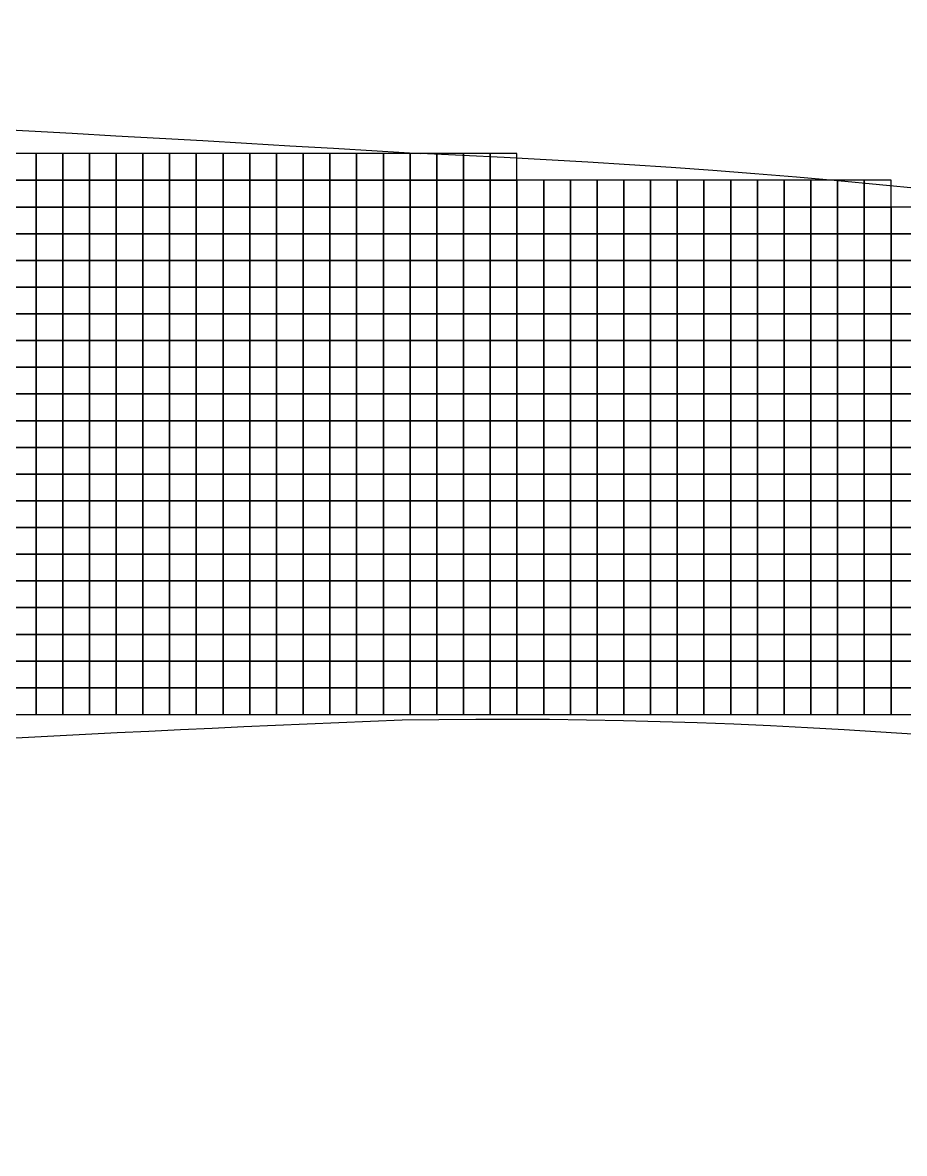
# Model space of a CAD drawing. Extents: x -160257 to 160150, y 7001 to 122208.
# Drawn here: x 55795 to 72295, y 101000 to 122168 of the extents above; entities that cross this region are included whole.
import ezdxf

# ---------------------------------------------------------------- set-up
doc = ezdxf.new("R2010")
doc.units = 0
doc.header["$LTSCALE"] = 1000
doc.header["$MEASUREMENT"] = 0
doc.layers.add('A-G-VISIBLE', color=9, linetype='Continuous')

# ---------------------------------------------------------------- blocks, each defined once
blk = doc.blocks.new('dasd')
at = {"layer": 'A-G-VISIBLE', "linetype": 'Continuous'}
for centre, radius, start, end in [((-132956.57, 40049.815), 2125.668, 86.604438, 88.01257), ((-132837.189, 42011.825), 160.06, 69.75334, 87.66536), ((-132810.855, 41649.249), 512.294, 92.25539, 96.50024), ((-132829.243, 42052.463), 108.698, 67.70809, 90.93463)]:
    blk.add_arc(centre, radius, start, end, dxfattribs=at)

msp = doc.modelspace()

# ---------------------------------------------------------------- linework, layer by layer
at = {"elevation": 2850}
for points in [[(55545, 119216), (56045, 119216), (56045, 119716), (55545, 119716)], [(56045, 119216), (56545, 119216), (56545, 119716), (56045, 119716)], [(56545, 119216), (57045, 119216), (57045, 119716), (56545, 119716)], [(57045, 119216), (57545, 119216), (57545, 119716), (57045, 119716)], [(57545, 119216), (58045, 119216), (58045, 119716), (57545, 119716)], [(58045, 119216), (58545, 119216), (58545, 119716), (58045, 119716)], [(58545, 119216), (59045, 119216), (59045, 119716), (58545, 119716)], [(59045, 119216), (59545, 119216), (59545, 119716), (59045, 119716)], [(59545, 119216), (60045, 119216), (60045, 119716), (59545, 119716)], [(60045, 119216), (60545, 119216), (60545, 119716), (60045, 119716)], [(60545, 119216), (61045, 119216), (61045, 119716), (60545, 119716)], [(61045, 119216), (61545, 119216), (61545, 119716), (61045, 119716)], [(61545, 119216), (62045, 119216), (62045, 119716), (61545, 119716)], [(62045, 119216), (62545, 119216), (62545, 119716), (62045, 119716)], [(62545, 119216), (63045, 119216), (63045, 119716), (62545, 119716)], [(63045, 119216), (63545, 119216), (63545, 119716), (63045, 119716)], [(63545, 119216), (64045, 119216), (64045, 119716), (63545, 119716)], [(64045, 119216), (64545, 119216), (64545, 119716), (64045, 119716)], [(64545, 119216), (65045, 119216), (65045, 119716), (64545, 119716)], [(55545, 118716), (56045, 118716), (56045, 119216), (55545, 119216)], [(56045, 118716), (56545, 118716), (56545, 119216), (56045, 119216)], [(56545, 118716), (57045, 118716), (57045, 119216), (56545, 119216)], [(57045, 118716), (57545, 118716), (57545, 119216), (57045, 119216)], [(57545, 118716), (58045, 118716), (58045, 119216), (57545, 119216)], [(58045, 118716), (58545, 118716), (58545, 119216), (58045, 119216)], [(58545, 118716), (59045, 118716), (59045, 119216), (58545, 119216)], [(59045, 118716), (59545, 118716), (59545, 119216), (59045, 119216)], [(59545, 118716), (60045, 118716), (60045, 119216), (59545, 119216)], [(60045, 118716), (60545, 118716), (60545, 119216), (60045, 119216)], [(60545, 118716), (61045, 118716), (61045, 119216), (60545, 119216)], [(61045, 118716), (61545, 118716), (61545, 119216), (61045, 119216)], [(61545, 118716), (62045, 118716), (62045, 119216), (61545, 119216)], [(62045, 118716), (62545, 118716), (62545, 119216), (62045, 119216)], [(62545, 118716), (63045, 118716), (63045, 119216), (62545, 119216)], [(63045, 118716), (63545, 118716), (63545, 119216), (63045, 119216)], [(63545, 118716), (64045, 118716), (64045, 119216), (63545, 119216)], [(64045, 118716), (64545, 118716), (64545, 119216), (64045, 119216)], [(64545, 118716), (65045, 118716), (65045, 119216), (64545, 119216)], [(65045, 118716), (65545, 118716), (65545, 119216), (65045, 119216)], [(65545, 118716), (66045, 118716), (66045, 119216), (65545, 119216)], [(66045, 118716), (66545, 118716), (66545, 119216), (66045, 119216)], [(66545, 118716), (67045, 118716), (67045, 119216), (66545, 119216)], [(67045, 118716), (67545, 118716), (67545, 119216), (67045, 119216)], [(67545, 118716), (68045, 118716), (68045, 119216), (67545, 119216)], [(68045, 118716), (68545, 118716), (68545, 119216), (68045, 119216)], [(68545, 118716), (69045, 118716), (69045, 119216), (68545, 119216)], [(69045, 118716), (69545, 118716), (69545, 119216), (69045, 119216)], [(69545, 118716), (70045, 118716), (70045, 119216), (69545, 119216)], [(70045, 118716), (70545, 118716), (70545, 119216), (70045, 119216)], [(70545, 118716), (71045, 118716), (71045, 119216), (70545, 119216)], [(71045, 118716), (71545, 118716), (71545, 119216), (71045, 119216)], [(71545, 118716), (72045, 118716), (72045, 119216), (71545, 119216)], [(55545, 118216), (56045, 118216), (56045, 118716), (55545, 118716)], [(56045, 118216), (56545, 118216), (56545, 118716), (56045, 118716)], [(56545, 118216), (57045, 118216), (57045, 118716), (56545, 118716)], [(57045, 118216), (57545, 118216), (57545, 118716), (57045, 118716)], [(57545, 118216), (58045, 118216), (58045, 118716), (57545, 118716)], [(58045, 118216), (58545, 118216), (58545, 118716), (58045, 118716)], [(58545, 118216), (59045, 118216), (59045, 118716), (58545, 118716)], [(59045, 118216), (59545, 118216), (59545, 118716), (59045, 118716)], [(59545, 118216), (60045, 118216), (60045, 118716), (59545, 118716)], [(60045, 118216), (60545, 118216), (60545, 118716), (60045, 118716)], [(60545, 118216), (61045, 118216), (61045, 118716), (60545, 118716)], [(61045, 118216), (61545, 118216), (61545, 118716), (61045, 118716)], [(61545, 118216), (62045, 118216), (62045, 118716), (61545, 118716)], [(62045, 118216), (62545, 118216), (62545, 118716), (62045, 118716)], [(62545, 118216), (63045, 118216), (63045, 118716), (62545, 118716)], [(63045, 118216), (63545, 118216), (63545, 118716), (63045, 118716)], [(63545, 118216), (64045, 118216), (64045, 118716), (63545, 118716)], [(64045, 118216), (64545, 118216), (64545, 118716), (64045, 118716)], [(64545, 118216), (65045, 118216), (65045, 118716), (64545, 118716)], [(65045, 118216), (65545, 118216), (65545, 118716), (65045, 118716)], [(65545, 118216), (66045, 118216), (66045, 118716), (65545, 118716)], [(66045, 118216), (66545, 118216), (66545, 118716), (66045, 118716)], [(66545, 118216), (67045, 118216), (67045, 118716), (66545, 118716)], [(67045, 118216), (67545, 118216), (67545, 118716), (67045, 118716)], [(67545, 118216), (68045, 118216), (68045, 118716), (67545, 118716)], [(68045, 118216), (68545, 118216), (68545, 118716), (68045, 118716)], [(68545, 118216), (69045, 118216), (69045, 118716), (68545, 118716)], [(69045, 118216), (69545, 118216), (69545, 118716), (69045, 118716)], [(69545, 118216), (70045, 118216), (70045, 118716), (69545, 118716)], [(70045, 118216), (70545, 118216), (70545, 118716), (70045, 118716)], [(70545, 118216), (71045, 118216), (71045, 118716), (70545, 118716)], [(71045, 118216), (71545, 118216), (71545, 118716), (71045, 118716)], [(71545, 118216), (72045, 118216), (72045, 118716), (71545, 118716)], [(72045, 118216), (72545, 118216), (72545, 118716), (72045, 118716)], [(55545, 117716), (56045, 117716), (56045, 118216), (55545, 118216)], [(56045, 117716), (56545, 117716), (56545, 118216), (56045, 118216)], [(56545, 117716), (57045, 117716), (57045, 118216), (56545, 118216)], [(57045, 117716), (57545, 117716), (57545, 118216), (57045, 118216)], [(57545, 117716), (58045, 117716), (58045, 118216), (57545, 118216)], [(58045, 117716), (58545, 117716), (58545, 118216), (58045, 118216)], [(58545, 117716), (59045, 117716), (59045, 118216), (58545, 118216)], [(59045, 117716), (59545, 117716), (59545, 118216), (59045, 118216)], [(59545, 117716), (60045, 117716), (60045, 118216), (59545, 118216)], [(60045, 117716), (60545, 117716), (60545, 118216), (60045, 118216)], [(60545, 117716), (61045, 117716), (61045, 118216), (60545, 118216)], [(61045, 117716), (61545, 117716), (61545, 118216), (61045, 118216)], [(61545, 117716), (62045, 117716), (62045, 118216), (61545, 118216)], [(62045, 117716), (62545, 117716), (62545, 118216), (62045, 118216)], [(62545, 117716), (63045, 117716), (63045, 118216), (62545, 118216)], [(63045, 117716), (63545, 117716), (63545, 118216), (63045, 118216)], [(63545, 117716), (64045, 117716), (64045, 118216), (63545, 118216)], [(64045, 117716), (64545, 117716), (64545, 118216), (64045, 118216)], [(64545, 117716), (65045, 117716), (65045, 118216), (64545, 118216)], [(65045, 117716), (65545, 117716), (65545, 118216), (65045, 118216)], [(65545, 117716), (66045, 117716), (66045, 118216), (65545, 118216)], [(66045, 117716), (66545, 117716), (66545, 118216), (66045, 118216)], [(66545, 117716), (67045, 117716), (67045, 118216), (66545, 118216)], [(67045, 117716), (67545, 117716), (67545, 118216), (67045, 118216)], [(67545, 117716), (68045, 117716), (68045, 118216), (67545, 118216)], [(68045, 117716), (68545, 117716), (68545, 118216), (68045, 118216)], [(68545, 117716), (69045, 117716), (69045, 118216), (68545, 118216)], [(69045, 117716), (69545, 117716), (69545, 118216), (69045, 118216)], [(69545, 117716), (70045, 117716), (70045, 118216), (69545, 118216)], [(70045, 117716), (70545, 117716), (70545, 118216), (70045, 118216)], [(70545, 117716), (71045, 117716), (71045, 118216), (70545, 118216)], [(71045, 117716), (71545, 117716), (71545, 118216), (71045, 118216)], [(71545, 117716), (72045, 117716), (72045, 118216), (71545, 118216)], [(72045, 117716), (72545, 117716), (72545, 118216), (72045, 118216)], [(55545, 117216), (56045, 117216), (56045, 117716), (55545, 117716)], [(56045, 117216), (56545, 117216), (56545, 117716), (56045, 117716)], [(56545, 117216), (57045, 117216), (57045, 117716), (56545, 117716)], [(57045, 117216), (57545, 117216), (57545, 117716), (57045, 117716)], [(57545, 117216), (58045, 117216), (58045, 117716), (57545, 117716)], [(58045, 117216), (58545, 117216), (58545, 117716), (58045, 117716)], [(58545, 117216), (59045, 117216), (59045, 117716), (58545, 117716)], [(59045, 117216), (59545, 117216), (59545, 117716), (59045, 117716)], [(59545, 117216), (60045, 117216), (60045, 117716), (59545, 117716)], [(60045, 117216), (60545, 117216), (60545, 117716), (60045, 117716)], [(60545, 117216), (61045, 117216), (61045, 117716), (60545, 117716)], [(61045, 117216), (61545, 117216), (61545, 117716), (61045, 117716)], [(61545, 117216), (62045, 117216), (62045, 117716), (61545, 117716)], [(62045, 117216), (62545, 117216), (62545, 117716), (62045, 117716)], [(62545, 117216), (63045, 117216), (63045, 117716), (62545, 117716)], [(63045, 117216), (63545, 117216), (63545, 117716), (63045, 117716)], [(63545, 117216), (64045, 117216), (64045, 117716), (63545, 117716)], [(64045, 117216), (64545, 117216), (64545, 117716), (64045, 117716)], [(64545, 117216), (65045, 117216), (65045, 117716), (64545, 117716)], [(65045, 117216), (65545, 117216), (65545, 117716), (65045, 117716)], [(65545, 117216), (66045, 117216), (66045, 117716), (65545, 117716)], [(66045, 117216), (66545, 117216), (66545, 117716), (66045, 117716)], [(66545, 117216), (67045, 117216), (67045, 117716), (66545, 117716)], [(67045, 117216), (67545, 117216), (67545, 117716), (67045, 117716)], [(67545, 117216), (68045, 117216), (68045, 117716), (67545, 117716)], [(68045, 117216), (68545, 117216), (68545, 117716), (68045, 117716)], [(68545, 117216), (69045, 117216), (69045, 117716), (68545, 117716)], [(69045, 117216), (69545, 117216), (69545, 117716), (69045, 117716)], [(69545, 117216), (70045, 117216), (70045, 117716), (69545, 117716)], [(70045, 117216), (70545, 117216), (70545, 117716), (70045, 117716)], [(70545, 117216), (71045, 117216), (71045, 117716), (70545, 117716)], [(71045, 117216), (71545, 117216), (71545, 117716), (71045, 117716)], [(71545, 117216), (72045, 117216), (72045, 117716), (71545, 117716)], [(72045, 117216), (72545, 117216), (72545, 117716), (72045, 117716)], [(55545, 116716), (56045, 116716), (56045, 117216), (55545, 117216)], [(56045, 116716), (56545, 116716), (56545, 117216), (56045, 117216)], [(56545, 116716), (57045, 116716), (57045, 117216), (56545, 117216)], [(57045, 116716), (57545, 116716), (57545, 117216), (57045, 117216)], [(57545, 116716), (58045, 116716), (58045, 117216), (57545, 117216)], [(58045, 116716), (58545, 116716), (58545, 117216), (58045, 117216)], [(58545, 116716), (59045, 116716), (59045, 117216), (58545, 117216)], [(59045, 116716), (59545, 116716), (59545, 117216), (59045, 117216)], [(59545, 116716), (60045, 116716), (60045, 117216), (59545, 117216)], [(60045, 116716), (60545, 116716), (60545, 117216), (60045, 117216)], [(60545, 116716), (61045, 116716), (61045, 117216), (60545, 117216)], [(61045, 116716), (61545, 116716), (61545, 117216), (61045, 117216)], [(61545, 116716), (62045, 116716), (62045, 117216), (61545, 117216)], [(62045, 116716), (62545, 116716), (62545, 117216), (62045, 117216)], [(62545, 116716), (63045, 116716), (63045, 117216), (62545, 117216)], [(63045, 116716), (63545, 116716), (63545, 117216), (63045, 117216)], [(63545, 116716), (64045, 116716), (64045, 117216), (63545, 117216)], [(64045, 116716), (64545, 116716), (64545, 117216), (64045, 117216)], [(64545, 116716), (65045, 116716), (65045, 117216), (64545, 117216)], [(65045, 116716), (65545, 116716), (65545, 117216), (65045, 117216)], [(65545, 116716), (66045, 116716), (66045, 117216), (65545, 117216)], [(66045, 116716), (66545, 116716), (66545, 117216), (66045, 117216)], [(66545, 116716), (67045, 116716), (67045, 117216), (66545, 117216)], [(67045, 116716), (67545, 116716), (67545, 117216), (67045, 117216)], [(67545, 116716), (68045, 116716), (68045, 117216), (67545, 117216)], [(68045, 116716), (68545, 116716), (68545, 117216), (68045, 117216)], [(68545, 116716), (69045, 116716), (69045, 117216), (68545, 117216)], [(69045, 116716), (69545, 116716), (69545, 117216), (69045, 117216)], [(69545, 116716), (70045, 116716), (70045, 117216), (69545, 117216)], [(70045, 116716), (70545, 116716), (70545, 117216), (70045, 117216)], [(70545, 116716), (71045, 116716), (71045, 117216), (70545, 117216)], [(71045, 116716), (71545, 116716), (71545, 117216), (71045, 117216)], [(71545, 116716), (72045, 116716), (72045, 117216), (71545, 117216)], [(72045, 116716), (72545, 116716), (72545, 117216), (72045, 117216)], [(55545, 116216), (56045, 116216), (56045, 116716), (55545, 116716)], [(56045, 116216), (56545, 116216), (56545, 116716), (56045, 116716)], [(56545, 116216), (57045, 116216), (57045, 116716), (56545, 116716)], [(57045, 116216), (57545, 116216), (57545, 116716), (57045, 116716)], [(57545, 116216), (58045, 116216), (58045, 116716), (57545, 116716)], [(58045, 116216), (58545, 116216), (58545, 116716), (58045, 116716)], [(58545, 116216), (59045, 116216), (59045, 116716), (58545, 116716)], [(59045, 116216), (59545, 116216), (59545, 116716), (59045, 116716)], [(59545, 116216), (60045, 116216), (60045, 116716), (59545, 116716)], [(60045, 116216), (60545, 116216), (60545, 116716), (60045, 116716)], [(60545, 116216), (61045, 116216), (61045, 116716), (60545, 116716)], [(61045, 116216), (61545, 116216), (61545, 116716), (61045, 116716)], [(61545, 116216), (62045, 116216), (62045, 116716), (61545, 116716)], [(62045, 116216), (62545, 116216), (62545, 116716), (62045, 116716)], [(62545, 116216), (63045, 116216), (63045, 116716), (62545, 116716)], [(63045, 116216), (63545, 116216), (63545, 116716), (63045, 116716)], [(63545, 116216), (64045, 116216), (64045, 116716), (63545, 116716)], [(64045, 116216), (64545, 116216), (64545, 116716), (64045, 116716)], [(64545, 116216), (65045, 116216), (65045, 116716), (64545, 116716)], [(65045, 116216), (65545, 116216), (65545, 116716), (65045, 116716)], [(65545, 116216), (66045, 116216), (66045, 116716), (65545, 116716)], [(66045, 116216), (66545, 116216), (66545, 116716), (66045, 116716)], [(66545, 116216), (67045, 116216), (67045, 116716), (66545, 116716)], [(67045, 116216), (67545, 116216), (67545, 116716), (67045, 116716)], [(67545, 116216), (68045, 116216), (68045, 116716), (67545, 116716)], [(68045, 116216), (68545, 116216), (68545, 116716), (68045, 116716)], [(68545, 116216), (69045, 116216), (69045, 116716), (68545, 116716)], [(69045, 116216), (69545, 116216), (69545, 116716), (69045, 116716)], [(69545, 116216), (70045, 116216), (70045, 116716), (69545, 116716)], [(70045, 116216), (70545, 116216), (70545, 116716), (70045, 116716)], [(70545, 116216), (71045, 116216), (71045, 116716), (70545, 116716)], [(71045, 116216), (71545, 116216), (71545, 116716), (71045, 116716)], [(71545, 116216), (72045, 116216), (72045, 116716), (71545, 116716)], [(72045, 116216), (72545, 116216), (72545, 116716), (72045, 116716)], [(55545, 115716), (56045, 115716), (56045, 116216), (55545, 116216)], [(56045, 115716), (56545, 115716), (56545, 116216), (56045, 116216)], [(56545, 115716), (57045, 115716), (57045, 116216), (56545, 116216)], [(57045, 115716), (57545, 115716), (57545, 116216), (57045, 116216)], [(57545, 115716), (58045, 115716), (58045, 116216), (57545, 116216)], [(58045, 115716), (58545, 115716), (58545, 116216), (58045, 116216)], [(58545, 115716), (59045, 115716), (59045, 116216), (58545, 116216)], [(59045, 115716), (59545, 115716), (59545, 116216), (59045, 116216)], [(59545, 115716), (60045, 115716), (60045, 116216), (59545, 116216)], [(60045, 115716), (60545, 115716), (60545, 116216), (60045, 116216)], [(60545, 115716), (61045, 115716), (61045, 116216), (60545, 116216)], [(61045, 115716), (61545, 115716), (61545, 116216), (61045, 116216)], [(61545, 115716), (62045, 115716), (62045, 116216), (61545, 116216)], [(62045, 115716), (62545, 115716), (62545, 116216), (62045, 116216)], [(62545, 115716), (63045, 115716), (63045, 116216), (62545, 116216)], [(63045, 115716), (63545, 115716), (63545, 116216), (63045, 116216)], [(63545, 115716), (64045, 115716), (64045, 116216), (63545, 116216)], [(64045, 115716), (64545, 115716), (64545, 116216), (64045, 116216)], [(64545, 115716), (65045, 115716), (65045, 116216), (64545, 116216)], [(65045, 115716), (65545, 115716), (65545, 116216), (65045, 116216)], [(65545, 115716), (66045, 115716), (66045, 116216), (65545, 116216)], [(66045, 115716), (66545, 115716), (66545, 116216), (66045, 116216)], [(66545, 115716), (67045, 115716), (67045, 116216), (66545, 116216)], [(67045, 115716), (67545, 115716), (67545, 116216), (67045, 116216)], [(67545, 115716), (68045, 115716), (68045, 116216), (67545, 116216)], [(68045, 115716), (68545, 115716), (68545, 116216), (68045, 116216)], [(68545, 115716), (69045, 115716), (69045, 116216), (68545, 116216)], [(69045, 115716), (69545, 115716), (69545, 116216), (69045, 116216)], [(69545, 115716), (70045, 115716), (70045, 116216), (69545, 116216)], [(70045, 115716), (70545, 115716), (70545, 116216), (70045, 116216)], [(70545, 115716), (71045, 115716), (71045, 116216), (70545, 116216)], [(71045, 115716), (71545, 115716), (71545, 116216), (71045, 116216)], [(71545, 115716), (72045, 115716), (72045, 116216), (71545, 116216)], [(72045, 115716), (72545, 115716), (72545, 116216), (72045, 116216)], [(55545, 115216), (56045, 115216), (56045, 115716), (55545, 115716)], [(56045, 115216), (56545, 115216), (56545, 115716), (56045, 115716)], [(56545, 115216), (57045, 115216), (57045, 115716), (56545, 115716)], [(57045, 115216), (57545, 115216), (57545, 115716), (57045, 115716)], [(57545, 115216), (58045, 115216), (58045, 115716), (57545, 115716)], [(58045, 115216), (58545, 115216), (58545, 115716), (58045, 115716)], [(58545, 115216), (59045, 115216), (59045, 115716), (58545, 115716)], [(59045, 115216), (59545, 115216), (59545, 115716), (59045, 115716)], [(59545, 115216), (60045, 115216), (60045, 115716), (59545, 115716)], [(60045, 115216), (60545, 115216), (60545, 115716), (60045, 115716)], [(60545, 115216), (61045, 115216), (61045, 115716), (60545, 115716)], [(61045, 115216), (61545, 115216), (61545, 115716), (61045, 115716)], [(61545, 115216), (62045, 115216), (62045, 115716), (61545, 115716)], [(62045, 115216), (62545, 115216), (62545, 115716), (62045, 115716)], [(62545, 115216), (63045, 115216), (63045, 115716), (62545, 115716)], [(63045, 115216), (63545, 115216), (63545, 115716), (63045, 115716)], [(63545, 115216), (64045, 115216), (64045, 115716), (63545, 115716)], [(64045, 115216), (64545, 115216), (64545, 115716), (64045, 115716)], [(64545, 115216), (65045, 115216), (65045, 115716), (64545, 115716)], [(65045, 115216), (65545, 115216), (65545, 115716), (65045, 115716)], [(65545, 115216), (66045, 115216), (66045, 115716), (65545, 115716)], [(66045, 115216), (66545, 115216), (66545, 115716), (66045, 115716)], [(66545, 115216), (67045, 115216), (67045, 115716), (66545, 115716)], [(67045, 115216), (67545, 115216), (67545, 115716), (67045, 115716)], [(67545, 115216), (68045, 115216), (68045, 115716), (67545, 115716)], [(68045, 115216), (68545, 115216), (68545, 115716), (68045, 115716)], [(68545, 115216), (69045, 115216), (69045, 115716), (68545, 115716)], [(69045, 115216), (69545, 115216), (69545, 115716), (69045, 115716)], [(69545, 115216), (70045, 115216), (70045, 115716), (69545, 115716)], [(70045, 115216), (70545, 115216), (70545, 115716), (70045, 115716)], [(70545, 115216), (71045, 115216), (71045, 115716), (70545, 115716)], [(71045, 115216), (71545, 115216), (71545, 115716), (71045, 115716)], [(71545, 115216), (72045, 115216), (72045, 115716), (71545, 115716)], [(72045, 115216), (72545, 115216), (72545, 115716), (72045, 115716)], [(55545, 114716), (56045, 114716), (56045, 115216), (55545, 115216)], [(56045, 114716), (56545, 114716), (56545, 115216), (56045, 115216)], [(56545, 114716), (57045, 114716), (57045, 115216), (56545, 115216)], [(57045, 114716), (57545, 114716), (57545, 115216), (57045, 115216)], [(57545, 114716), (58045, 114716), (58045, 115216), (57545, 115216)], [(58045, 114716), (58545, 114716), (58545, 115216), (58045, 115216)], [(58545, 114716), (59045, 114716), (59045, 115216), (58545, 115216)], [(59045, 114716), (59545, 114716), (59545, 115216), (59045, 115216)], [(59545, 114716), (60045, 114716), (60045, 115216), (59545, 115216)], [(60045, 114716), (60545, 114716), (60545, 115216), (60045, 115216)], [(60545, 114716), (61045, 114716), (61045, 115216), (60545, 115216)], [(61045, 114716), (61545, 114716), (61545, 115216), (61045, 115216)], [(61545, 114716), (62045, 114716), (62045, 115216), (61545, 115216)], [(62045, 114716), (62545, 114716), (62545, 115216), (62045, 115216)], [(62545, 114716), (63045, 114716), (63045, 115216), (62545, 115216)], [(63045, 114716), (63545, 114716), (63545, 115216), (63045, 115216)], [(63545, 114716), (64045, 114716), (64045, 115216), (63545, 115216)], [(64045, 114716), (64545, 114716), (64545, 115216), (64045, 115216)], [(64545, 114716), (65045, 114716), (65045, 115216), (64545, 115216)], [(65045, 114716), (65545, 114716), (65545, 115216), (65045, 115216)], [(65545, 114716), (66045, 114716), (66045, 115216), (65545, 115216)], [(66045, 114716), (66545, 114716), (66545, 115216), (66045, 115216)], [(66545, 114716), (67045, 114716), (67045, 115216), (66545, 115216)], [(67045, 114716), (67545, 114716), (67545, 115216), (67045, 115216)], [(67545, 114716), (68045, 114716), (68045, 115216), (67545, 115216)], [(68045, 114716), (68545, 114716), (68545, 115216), (68045, 115216)], [(68545, 114716), (69045, 114716), (69045, 115216), (68545, 115216)], [(69045, 114716), (69545, 114716), (69545, 115216), (69045, 115216)], [(69545, 114716), (70045, 114716), (70045, 115216), (69545, 115216)], [(70045, 114716), (70545, 114716), (70545, 115216), (70045, 115216)], [(70545, 114716), (71045, 114716), (71045, 115216), (70545, 115216)], [(71045, 114716), (71545, 114716), (71545, 115216), (71045, 115216)], [(71545, 114716), (72045, 114716), (72045, 115216), (71545, 115216)], [(72045, 114716), (72545, 114716), (72545, 115216), (72045, 115216)], [(55545, 114216), (56045, 114216), (56045, 114716), (55545, 114716)], [(56045, 114216), (56545, 114216), (56545, 114716), (56045, 114716)], [(56545, 114216), (57045, 114216), (57045, 114716), (56545, 114716)], [(57045, 114216), (57545, 114216), (57545, 114716), (57045, 114716)], [(57545, 114216), (58045, 114216), (58045, 114716), (57545, 114716)], [(58045, 114216), (58545, 114216), (58545, 114716), (58045, 114716)], [(58545, 114216), (59045, 114216), (59045, 114716), (58545, 114716)], [(59045, 114216), (59545, 114216), (59545, 114716), (59045, 114716)], [(59545, 114216), (60045, 114216), (60045, 114716), (59545, 114716)], [(60045, 114216), (60545, 114216), (60545, 114716), (60045, 114716)], [(60545, 114216), (61045, 114216), (61045, 114716), (60545, 114716)], [(61045, 114216), (61545, 114216), (61545, 114716), (61045, 114716)], [(61545, 114216), (62045, 114216), (62045, 114716), (61545, 114716)], [(62045, 114216), (62545, 114216), (62545, 114716), (62045, 114716)], [(62545, 114216), (63045, 114216), (63045, 114716), (62545, 114716)], [(63045, 114216), (63545, 114216), (63545, 114716), (63045, 114716)], [(63545, 114216), (64045, 114216), (64045, 114716), (63545, 114716)], [(64045, 114216), (64545, 114216), (64545, 114716), (64045, 114716)], [(64545, 114216), (65045, 114216), (65045, 114716), (64545, 114716)], [(65045, 114216), (65545, 114216), (65545, 114716), (65045, 114716)], [(65545, 114216), (66045, 114216), (66045, 114716), (65545, 114716)], [(66045, 114216), (66545, 114216), (66545, 114716), (66045, 114716)], [(66545, 114216), (67045, 114216), (67045, 114716), (66545, 114716)], [(67045, 114216), (67545, 114216), (67545, 114716), (67045, 114716)], [(67545, 114216), (68045, 114216), (68045, 114716), (67545, 114716)], [(68045, 114216), (68545, 114216), (68545, 114716), (68045, 114716)], [(68545, 114216), (69045, 114216), (69045, 114716), (68545, 114716)], [(69045, 114216), (69545, 114216), (69545, 114716), (69045, 114716)], [(69545, 114216), (70045, 114216), (70045, 114716), (69545, 114716)], [(70045, 114216), (70545, 114216), (70545, 114716), (70045, 114716)], [(70545, 114216), (71045, 114216), (71045, 114716), (70545, 114716)], [(71045, 114216), (71545, 114216), (71545, 114716), (71045, 114716)], [(71545, 114216), (72045, 114216), (72045, 114716), (71545, 114716)], [(72045, 114216), (72545, 114216), (72545, 114716), (72045, 114716)], [(55545, 113716), (56045, 113716), (56045, 114216), (55545, 114216)], [(56045, 113716), (56545, 113716), (56545, 114216), (56045, 114216)], [(56545, 113716), (57045, 113716), (57045, 114216), (56545, 114216)], [(57045, 113716), (57545, 113716), (57545, 114216), (57045, 114216)], [(57545, 113716), (58045, 113716), (58045, 114216), (57545, 114216)], [(58045, 113716), (58545, 113716), (58545, 114216), (58045, 114216)], [(58545, 113716), (59045, 113716), (59045, 114216), (58545, 114216)], [(59045, 113716), (59545, 113716), (59545, 114216), (59045, 114216)], [(59545, 113716), (60045, 113716), (60045, 114216), (59545, 114216)], [(60045, 113716), (60545, 113716), (60545, 114216), (60045, 114216)], [(60545, 113716), (61045, 113716), (61045, 114216), (60545, 114216)], [(61045, 113716), (61545, 113716), (61545, 114216), (61045, 114216)], [(61545, 113716), (62045, 113716), (62045, 114216), (61545, 114216)], [(62045, 113716), (62545, 113716), (62545, 114216), (62045, 114216)], [(62545, 113716), (63045, 113716), (63045, 114216), (62545, 114216)], [(63045, 113716), (63545, 113716), (63545, 114216), (63045, 114216)], [(63545, 113716), (64045, 113716), (64045, 114216), (63545, 114216)], [(64045, 113716), (64545, 113716), (64545, 114216), (64045, 114216)], [(64545, 113716), (65045, 113716), (65045, 114216), (64545, 114216)], [(65045, 113716), (65545, 113716), (65545, 114216), (65045, 114216)], [(65545, 113716), (66045, 113716), (66045, 114216), (65545, 114216)], [(66045, 113716), (66545, 113716), (66545, 114216), (66045, 114216)], [(66545, 113716), (67045, 113716), (67045, 114216), (66545, 114216)], [(67045, 113716), (67545, 113716), (67545, 114216), (67045, 114216)], [(67545, 113716), (68045, 113716), (68045, 114216), (67545, 114216)], [(68045, 113716), (68545, 113716), (68545, 114216), (68045, 114216)], [(68545, 113716), (69045, 113716), (69045, 114216), (68545, 114216)], [(69045, 113716), (69545, 113716), (69545, 114216), (69045, 114216)], [(69545, 113716), (70045, 113716), (70045, 114216), (69545, 114216)], [(70045, 113716), (70545, 113716), (70545, 114216), (70045, 114216)], [(70545, 113716), (71045, 113716), (71045, 114216), (70545, 114216)], [(71045, 113716), (71545, 113716), (71545, 114216), (71045, 114216)], [(71545, 113716), (72045, 113716), (72045, 114216), (71545, 114216)], [(72045, 113716), (72545, 113716), (72545, 114216), (72045, 114216)], [(55545, 113216), (56045, 113216), (56045, 113716), (55545, 113716)], [(56045, 113216), (56545, 113216), (56545, 113716), (56045, 113716)], [(56545, 113216), (57045, 113216), (57045, 113716), (56545, 113716)], [(57045, 113216), (57545, 113216), (57545, 113716), (57045, 113716)], [(57545, 113216), (58045, 113216), (58045, 113716), (57545, 113716)], [(58045, 113216), (58545, 113216), (58545, 113716), (58045, 113716)], [(58545, 113216), (59045, 113216), (59045, 113716), (58545, 113716)], [(59045, 113216), (59545, 113216), (59545, 113716), (59045, 113716)], [(59545, 113216), (60045, 113216), (60045, 113716), (59545, 113716)], [(60045, 113216), (60545, 113216), (60545, 113716), (60045, 113716)], [(60545, 113216), (61045, 113216), (61045, 113716), (60545, 113716)], [(61045, 113216), (61545, 113216), (61545, 113716), (61045, 113716)], [(61545, 113216), (62045, 113216), (62045, 113716), (61545, 113716)], [(62045, 113216), (62545, 113216), (62545, 113716), (62045, 113716)], [(62545, 113216), (63045, 113216), (63045, 113716), (62545, 113716)], [(63045, 113216), (63545, 113216), (63545, 113716), (63045, 113716)], [(63545, 113216), (64045, 113216), (64045, 113716), (63545, 113716)], [(64045, 113216), (64545, 113216), (64545, 113716), (64045, 113716)], [(64545, 113216), (65045, 113216), (65045, 113716), (64545, 113716)], [(65045, 113216), (65545, 113216), (65545, 113716), (65045, 113716)], [(65545, 113216), (66045, 113216), (66045, 113716), (65545, 113716)], [(66045, 113216), (66545, 113216), (66545, 113716), (66045, 113716)], [(66545, 113216), (67045, 113216), (67045, 113716), (66545, 113716)], [(67045, 113216), (67545, 113216), (67545, 113716), (67045, 113716)], [(67545, 113216), (68045, 113216), (68045, 113716), (67545, 113716)], [(68045, 113216), (68545, 113216), (68545, 113716), (68045, 113716)], [(68545, 113216), (69045, 113216), (69045, 113716), (68545, 113716)], [(69045, 113216), (69545, 113216), (69545, 113716), (69045, 113716)], [(69545, 113216), (70045, 113216), (70045, 113716), (69545, 113716)], [(70045, 113216), (70545, 113216), (70545, 113716), (70045, 113716)], [(70545, 113216), (71045, 113216), (71045, 113716), (70545, 113716)], [(71045, 113216), (71545, 113216), (71545, 113716), (71045, 113716)], [(71545, 113216), (72045, 113216), (72045, 113716), (71545, 113716)], [(72045, 113216), (72545, 113216), (72545, 113716), (72045, 113716)], [(55545, 112716), (56045, 112716), (56045, 113216), (55545, 113216)], [(56045, 112716), (56545, 112716), (56545, 113216), (56045, 113216)], [(56545, 112716), (57045, 112716), (57045, 113216), (56545, 113216)], [(57045, 112716), (57545, 112716), (57545, 113216), (57045, 113216)], [(57545, 112716), (58045, 112716), (58045, 113216), (57545, 113216)], [(58045, 112716), (58545, 112716), (58545, 113216), (58045, 113216)], [(58545, 112716), (59045, 112716), (59045, 113216), (58545, 113216)], [(59045, 112716), (59545, 112716), (59545, 113216), (59045, 113216)], [(59545, 112716), (60045, 112716), (60045, 113216), (59545, 113216)], [(60045, 112716), (60545, 112716), (60545, 113216), (60045, 113216)], [(60545, 112716), (61045, 112716), (61045, 113216), (60545, 113216)], [(61045, 112716), (61545, 112716), (61545, 113216), (61045, 113216)], [(61545, 112716), (62045, 112716), (62045, 113216), (61545, 113216)], [(62045, 112716), (62545, 112716), (62545, 113216), (62045, 113216)], [(62545, 112716), (63045, 112716), (63045, 113216), (62545, 113216)], [(63045, 112716), (63545, 112716), (63545, 113216), (63045, 113216)], [(63545, 112716), (64045, 112716), (64045, 113216), (63545, 113216)], [(64045, 112716), (64545, 112716), (64545, 113216), (64045, 113216)], [(64545, 112716), (65045, 112716), (65045, 113216), (64545, 113216)], [(65045, 112716), (65545, 112716), (65545, 113216), (65045, 113216)], [(65545, 112716), (66045, 112716), (66045, 113216), (65545, 113216)], [(66045, 112716), (66545, 112716), (66545, 113216), (66045, 113216)], [(66545, 112716), (67045, 112716), (67045, 113216), (66545, 113216)], [(67045, 112716), (67545, 112716), (67545, 113216), (67045, 113216)], [(67545, 112716), (68045, 112716), (68045, 113216), (67545, 113216)], [(68045, 112716), (68545, 112716), (68545, 113216), (68045, 113216)], [(68545, 112716), (69045, 112716), (69045, 113216), (68545, 113216)], [(69045, 112716), (69545, 112716), (69545, 113216), (69045, 113216)], [(69545, 112716), (70045, 112716), (70045, 113216), (69545, 113216)], [(70045, 112716), (70545, 112716), (70545, 113216), (70045, 113216)], [(70545, 112716), (71045, 112716), (71045, 113216), (70545, 113216)], [(71045, 112716), (71545, 112716), (71545, 113216), (71045, 113216)], [(71545, 112716), (72045, 112716), (72045, 113216), (71545, 113216)], [(72045, 112716), (72545, 112716), (72545, 113216), (72045, 113216)], [(55545, 112216), (56045, 112216), (56045, 112716), (55545, 112716)], [(56045, 112216), (56545, 112216), (56545, 112716), (56045, 112716)], [(56545, 112216), (57045, 112216), (57045, 112716), (56545, 112716)], [(57045, 112216), (57545, 112216), (57545, 112716), (57045, 112716)], [(57545, 112216), (58045, 112216), (58045, 112716), (57545, 112716)], [(58045, 112216), (58545, 112216), (58545, 112716), (58045, 112716)], [(58545, 112216), (59045, 112216), (59045, 112716), (58545, 112716)], [(59045, 112216), (59545, 112216), (59545, 112716), (59045, 112716)], [(59545, 112216), (60045, 112216), (60045, 112716), (59545, 112716)], [(60045, 112216), (60545, 112216), (60545, 112716), (60045, 112716)], [(60545, 112216), (61045, 112216), (61045, 112716), (60545, 112716)], [(61045, 112216), (61545, 112216), (61545, 112716), (61045, 112716)], [(61545, 112216), (62045, 112216), (62045, 112716), (61545, 112716)], [(62045, 112216), (62545, 112216), (62545, 112716), (62045, 112716)], [(62545, 112216), (63045, 112216), (63045, 112716), (62545, 112716)], [(63045, 112216), (63545, 112216), (63545, 112716), (63045, 112716)], [(63545, 112216), (64045, 112216), (64045, 112716), (63545, 112716)], [(64045, 112216), (64545, 112216), (64545, 112716), (64045, 112716)], [(64545, 112216), (65045, 112216), (65045, 112716), (64545, 112716)], [(65045, 112216), (65545, 112216), (65545, 112716), (65045, 112716)], [(65545, 112216), (66045, 112216), (66045, 112716), (65545, 112716)], [(66045, 112216), (66545, 112216), (66545, 112716), (66045, 112716)], [(66545, 112216), (67045, 112216), (67045, 112716), (66545, 112716)], [(67045, 112216), (67545, 112216), (67545, 112716), (67045, 112716)], [(67545, 112216), (68045, 112216), (68045, 112716), (67545, 112716)], [(68045, 112216), (68545, 112216), (68545, 112716), (68045, 112716)], [(68545, 112216), (69045, 112216), (69045, 112716), (68545, 112716)], [(69045, 112216), (69545, 112216), (69545, 112716), (69045, 112716)], [(69545, 112216), (70045, 112216), (70045, 112716), (69545, 112716)], [(70045, 112216), (70545, 112216), (70545, 112716), (70045, 112716)], [(70545, 112216), (71045, 112216), (71045, 112716), (70545, 112716)], [(71045, 112216), (71545, 112216), (71545, 112716), (71045, 112716)], [(71545, 112216), (72045, 112216), (72045, 112716), (71545, 112716)], [(72045, 112216), (72545, 112216), (72545, 112716), (72045, 112716)], [(55545, 111716), (56045, 111716), (56045, 112216), (55545, 112216)], [(56045, 111716), (56545, 111716), (56545, 112216), (56045, 112216)], [(56545, 111716), (57045, 111716), (57045, 112216), (56545, 112216)], [(57045, 111716), (57545, 111716), (57545, 112216), (57045, 112216)], [(57545, 111716), (58045, 111716), (58045, 112216), (57545, 112216)], [(58045, 111716), (58545, 111716), (58545, 112216), (58045, 112216)], [(58545, 111716), (59045, 111716), (59045, 112216), (58545, 112216)], [(59045, 111716), (59545, 111716), (59545, 112216), (59045, 112216)], [(59545, 111716), (60045, 111716), (60045, 112216), (59545, 112216)], [(60045, 111716), (60545, 111716), (60545, 112216), (60045, 112216)], [(60545, 111716), (61045, 111716), (61045, 112216), (60545, 112216)], [(61045, 111716), (61545, 111716), (61545, 112216), (61045, 112216)], [(61545, 111716), (62045, 111716), (62045, 112216), (61545, 112216)], [(62045, 111716), (62545, 111716), (62545, 112216), (62045, 112216)], [(62545, 111716), (63045, 111716), (63045, 112216), (62545, 112216)], [(63045, 111716), (63545, 111716), (63545, 112216), (63045, 112216)], [(63545, 111716), (64045, 111716), (64045, 112216), (63545, 112216)], [(64045, 111716), (64545, 111716), (64545, 112216), (64045, 112216)], [(64545, 111716), (65045, 111716), (65045, 112216), (64545, 112216)], [(65045, 111716), (65545, 111716), (65545, 112216), (65045, 112216)], [(65545, 111716), (66045, 111716), (66045, 112216), (65545, 112216)], [(66045, 111716), (66545, 111716), (66545, 112216), (66045, 112216)], [(66545, 111716), (67045, 111716), (67045, 112216), (66545, 112216)], [(67045, 111716), (67545, 111716), (67545, 112216), (67045, 112216)], [(67545, 111716), (68045, 111716), (68045, 112216), (67545, 112216)], [(68045, 111716), (68545, 111716), (68545, 112216), (68045, 112216)], [(68545, 111716), (69045, 111716), (69045, 112216), (68545, 112216)], [(69045, 111716), (69545, 111716), (69545, 112216), (69045, 112216)], [(69545, 111716), (70045, 111716), (70045, 112216), (69545, 112216)], [(70045, 111716), (70545, 111716), (70545, 112216), (70045, 112216)], [(70545, 111716), (71045, 111716), (71045, 112216), (70545, 112216)], [(71045, 111716), (71545, 111716), (71545, 112216), (71045, 112216)], [(71545, 111716), (72045, 111716), (72045, 112216), (71545, 112216)], [(72045, 111716), (72545, 111716), (72545, 112216), (72045, 112216)], [(55545, 111216), (56045, 111216), (56045, 111716), (55545, 111716)], [(56045, 111216), (56545, 111216), (56545, 111716), (56045, 111716)], [(56545, 111216), (57045, 111216), (57045, 111716), (56545, 111716)], [(57045, 111216), (57545, 111216), (57545, 111716), (57045, 111716)], [(57545, 111216), (58045, 111216), (58045, 111716), (57545, 111716)], [(58045, 111216), (58545, 111216), (58545, 111716), (58045, 111716)], [(58545, 111216), (59045, 111216), (59045, 111716), (58545, 111716)], [(59045, 111216), (59545, 111216), (59545, 111716), (59045, 111716)], [(59545, 111216), (60045, 111216), (60045, 111716), (59545, 111716)], [(60045, 111216), (60545, 111216), (60545, 111716), (60045, 111716)], [(60545, 111216), (61045, 111216), (61045, 111716), (60545, 111716)], [(61045, 111216), (61545, 111216), (61545, 111716), (61045, 111716)], [(61545, 111216), (62045, 111216), (62045, 111716), (61545, 111716)], [(62045, 111216), (62545, 111216), (62545, 111716), (62045, 111716)], [(62545, 111216), (63045, 111216), (63045, 111716), (62545, 111716)], [(63045, 111216), (63545, 111216), (63545, 111716), (63045, 111716)], [(63545, 111216), (64045, 111216), (64045, 111716), (63545, 111716)], [(64045, 111216), (64545, 111216), (64545, 111716), (64045, 111716)], [(64545, 111216), (65045, 111216), (65045, 111716), (64545, 111716)], [(65045, 111216), (65545, 111216), (65545, 111716), (65045, 111716)], [(65545, 111216), (66045, 111216), (66045, 111716), (65545, 111716)], [(66045, 111216), (66545, 111216), (66545, 111716), (66045, 111716)], [(66545, 111216), (67045, 111216), (67045, 111716), (66545, 111716)], [(67045, 111216), (67545, 111216), (67545, 111716), (67045, 111716)], [(67545, 111216), (68045, 111216), (68045, 111716), (67545, 111716)], [(68045, 111216), (68545, 111216), (68545, 111716), (68045, 111716)], [(68545, 111216), (69045, 111216), (69045, 111716), (68545, 111716)], [(69045, 111216), (69545, 111216), (69545, 111716), (69045, 111716)], [(69545, 111216), (70045, 111216), (70045, 111716), (69545, 111716)], [(70045, 111216), (70545, 111216), (70545, 111716), (70045, 111716)], [(70545, 111216), (71045, 111216), (71045, 111716), (70545, 111716)], [(71045, 111216), (71545, 111216), (71545, 111716), (71045, 111716)], [(71545, 111216), (72045, 111216), (72045, 111716), (71545, 111716)], [(72045, 111216), (72545, 111216), (72545, 111716), (72045, 111716)], [(55545, 110716), (56045, 110716), (56045, 111216), (55545, 111216)], [(56045, 110716), (56545, 110716), (56545, 111216), (56045, 111216)], [(56545, 110716), (57045, 110716), (57045, 111216), (56545, 111216)], [(57045, 110716), (57545, 110716), (57545, 111216), (57045, 111216)], [(57545, 110716), (58045, 110716), (58045, 111216), (57545, 111216)], [(58045, 110716), (58545, 110716), (58545, 111216), (58045, 111216)], [(58545, 110716), (59045, 110716), (59045, 111216), (58545, 111216)], [(59045, 110716), (59545, 110716), (59545, 111216), (59045, 111216)], [(59545, 110716), (60045, 110716), (60045, 111216), (59545, 111216)], [(60045, 110716), (60545, 110716), (60545, 111216), (60045, 111216)], [(60545, 110716), (61045, 110716), (61045, 111216), (60545, 111216)], [(61045, 110716), (61545, 110716), (61545, 111216), (61045, 111216)], [(61545, 110716), (62045, 110716), (62045, 111216), (61545, 111216)], [(62045, 110716), (62545, 110716), (62545, 111216), (62045, 111216)], [(62545, 110716), (63045, 110716), (63045, 111216), (62545, 111216)], [(63045, 110716), (63545, 110716), (63545, 111216), (63045, 111216)], [(63545, 110716), (64045, 110716), (64045, 111216), (63545, 111216)], [(64045, 110716), (64545, 110716), (64545, 111216), (64045, 111216)], [(64545, 110716), (65045, 110716), (65045, 111216), (64545, 111216)], [(65045, 110716), (65545, 110716), (65545, 111216), (65045, 111216)], [(65545, 110716), (66045, 110716), (66045, 111216), (65545, 111216)], [(66045, 110716), (66545, 110716), (66545, 111216), (66045, 111216)], [(66545, 110716), (67045, 110716), (67045, 111216), (66545, 111216)], [(67045, 110716), (67545, 110716), (67545, 111216), (67045, 111216)], [(67545, 110716), (68045, 110716), (68045, 111216), (67545, 111216)], [(68045, 110716), (68545, 110716), (68545, 111216), (68045, 111216)], [(68545, 110716), (69045, 110716), (69045, 111216), (68545, 111216)], [(69045, 110716), (69545, 110716), (69545, 111216), (69045, 111216)], [(69545, 110716), (70045, 110716), (70045, 111216), (69545, 111216)], [(70045, 110716), (70545, 110716), (70545, 111216), (70045, 111216)], [(70545, 110716), (71045, 110716), (71045, 111216), (70545, 111216)], [(71045, 110716), (71545, 110716), (71545, 111216), (71045, 111216)], [(71545, 110716), (72045, 110716), (72045, 111216), (71545, 111216)], [(72045, 110716), (72545, 110716), (72545, 111216), (72045, 111216)], [(55545, 110216), (56045, 110216), (56045, 110716), (55545, 110716)], [(56045, 110216), (56545, 110216), (56545, 110716), (56045, 110716)], [(56545, 110216), (57045, 110216), (57045, 110716), (56545, 110716)], [(57045, 110216), (57545, 110216), (57545, 110716), (57045, 110716)], [(57545, 110216), (58045, 110216), (58045, 110716), (57545, 110716)], [(58045, 110216), (58545, 110216), (58545, 110716), (58045, 110716)], [(58545, 110216), (59045, 110216), (59045, 110716), (58545, 110716)], [(59045, 110216), (59545, 110216), (59545, 110716), (59045, 110716)], [(59545, 110216), (60045, 110216), (60045, 110716), (59545, 110716)], [(60045, 110216), (60545, 110216), (60545, 110716), (60045, 110716)], [(60545, 110216), (61045, 110216), (61045, 110716), (60545, 110716)], [(61045, 110216), (61545, 110216), (61545, 110716), (61045, 110716)], [(61545, 110216), (62045, 110216), (62045, 110716), (61545, 110716)], [(62045, 110216), (62545, 110216), (62545, 110716), (62045, 110716)], [(62545, 110216), (63045, 110216), (63045, 110716), (62545, 110716)], [(63045, 110216), (63545, 110216), (63545, 110716), (63045, 110716)], [(63545, 110216), (64045, 110216), (64045, 110716), (63545, 110716)], [(64045, 110216), (64545, 110216), (64545, 110716), (64045, 110716)], [(64545, 110216), (65045, 110216), (65045, 110716), (64545, 110716)], [(65045, 110216), (65545, 110216), (65545, 110716), (65045, 110716)], [(65545, 110216), (66045, 110216), (66045, 110716), (65545, 110716)], [(66045, 110216), (66545, 110216), (66545, 110716), (66045, 110716)], [(66545, 110216), (67045, 110216), (67045, 110716), (66545, 110716)], [(67045, 110216), (67545, 110216), (67545, 110716), (67045, 110716)], [(67545, 110216), (68045, 110216), (68045, 110716), (67545, 110716)], [(68045, 110216), (68545, 110216), (68545, 110716), (68045, 110716)], [(68545, 110216), (69045, 110216), (69045, 110716), (68545, 110716)], [(69045, 110216), (69545, 110216), (69545, 110716), (69045, 110716)], [(69545, 110216), (70045, 110216), (70045, 110716), (69545, 110716)], [(70045, 110216), (70545, 110216), (70545, 110716), (70045, 110716)], [(70545, 110216), (71045, 110216), (71045, 110716), (70545, 110716)], [(71045, 110216), (71545, 110216), (71545, 110716), (71045, 110716)], [(71545, 110216), (72045, 110216), (72045, 110716), (71545, 110716)], [(72045, 110216), (72545, 110216), (72545, 110716), (72045, 110716)], [(55545, 109716), (56045, 109716), (56045, 110216), (55545, 110216)], [(56045, 109716), (56545, 109716), (56545, 110216), (56045, 110216)], [(56545, 109716), (57045, 109716), (57045, 110216), (56545, 110216)], [(57045, 109716), (57545, 109716), (57545, 110216), (57045, 110216)], [(57545, 109716), (58045, 109716), (58045, 110216), (57545, 110216)], [(58045, 109716), (58545, 109716), (58545, 110216), (58045, 110216)], [(58545, 109716), (59045, 109716), (59045, 110216), (58545, 110216)], [(59045, 109716), (59545, 109716), (59545, 110216), (59045, 110216)], [(59545, 109716), (60045, 109716), (60045, 110216), (59545, 110216)], [(60045, 109716), (60545, 109716), (60545, 110216), (60045, 110216)], [(60545, 109716), (61045, 109716), (61045, 110216), (60545, 110216)], [(61045, 109716), (61545, 109716), (61545, 110216), (61045, 110216)], [(61545, 109716), (62045, 109716), (62045, 110216), (61545, 110216)], [(62045, 109716), (62545, 109716), (62545, 110216), (62045, 110216)], [(62545, 109716), (63045, 109716), (63045, 110216), (62545, 110216)], [(63045, 109716), (63545, 109716), (63545, 110216), (63045, 110216)], [(63545, 109716), (64045, 109716), (64045, 110216), (63545, 110216)], [(64045, 109716), (64545, 109716), (64545, 110216), (64045, 110216)], [(64545, 109716), (65045, 109716), (65045, 110216), (64545, 110216)], [(65045, 109716), (65545, 109716), (65545, 110216), (65045, 110216)], [(65545, 109716), (66045, 109716), (66045, 110216), (65545, 110216)], [(66045, 109716), (66545, 109716), (66545, 110216), (66045, 110216)], [(66545, 109716), (67045, 109716), (67045, 110216), (66545, 110216)], [(67045, 109716), (67545, 109716), (67545, 110216), (67045, 110216)], [(67545, 109716), (68045, 109716), (68045, 110216), (67545, 110216)], [(68045, 109716), (68545, 109716), (68545, 110216), (68045, 110216)], [(68545, 109716), (69045, 109716), (69045, 110216), (68545, 110216)], [(69045, 109716), (69545, 109716), (69545, 110216), (69045, 110216)], [(69545, 109716), (70045, 109716), (70045, 110216), (69545, 110216)], [(70045, 109716), (70545, 109716), (70545, 110216), (70045, 110216)], [(70545, 109716), (71045, 109716), (71045, 110216), (70545, 110216)], [(71045, 109716), (71545, 109716), (71545, 110216), (71045, 110216)], [(71545, 109716), (72045, 109716), (72045, 110216), (71545, 110216)], [(72045, 109716), (72545, 109716), (72545, 110216), (72045, 110216)], [(55545, 109216), (56045, 109216), (56045, 109716), (55545, 109716)], [(56045, 109216), (56545, 109216), (56545, 109716), (56045, 109716)], [(56545, 109216), (57045, 109216), (57045, 109716), (56545, 109716)], [(57045, 109216), (57545, 109216), (57545, 109716), (57045, 109716)], [(57545, 109216), (58045, 109216), (58045, 109716), (57545, 109716)], [(58045, 109216), (58545, 109216), (58545, 109716), (58045, 109716)], [(58545, 109216), (59045, 109216), (59045, 109716), (58545, 109716)], [(59045, 109216), (59545, 109216), (59545, 109716), (59045, 109716)], [(59545, 109216), (60045, 109216), (60045, 109716), (59545, 109716)], [(60045, 109216), (60545, 109216), (60545, 109716), (60045, 109716)], [(60545, 109216), (61045, 109216), (61045, 109716), (60545, 109716)], [(61045, 109216), (61545, 109216), (61545, 109716), (61045, 109716)], [(61545, 109216), (62045, 109216), (62045, 109716), (61545, 109716)], [(62045, 109216), (62545, 109216), (62545, 109716), (62045, 109716)], [(62545, 109216), (63045, 109216), (63045, 109716), (62545, 109716)], [(63045, 109216), (63545, 109216), (63545, 109716), (63045, 109716)], [(63545, 109216), (64045, 109216), (64045, 109716), (63545, 109716)], [(64045, 109216), (64545, 109216), (64545, 109716), (64045, 109716)], [(64545, 109216), (65045, 109216), (65045, 109716), (64545, 109716)], [(65045, 109216), (65545, 109216), (65545, 109716), (65045, 109716)], [(65545, 109216), (66045, 109216), (66045, 109716), (65545, 109716)], [(66045, 109216), (66545, 109216), (66545, 109716), (66045, 109716)], [(66545, 109216), (67045, 109216), (67045, 109716), (66545, 109716)], [(67045, 109216), (67545, 109216), (67545, 109716), (67045, 109716)], [(67545, 109216), (68045, 109216), (68045, 109716), (67545, 109716)], [(68045, 109216), (68545, 109216), (68545, 109716), (68045, 109716)], [(68545, 109216), (69045, 109216), (69045, 109716), (68545, 109716)], [(69045, 109216), (69545, 109216), (69545, 109716), (69045, 109716)], [(69545, 109216), (70045, 109216), (70045, 109716), (69545, 109716)], [(70045, 109216), (70545, 109216), (70545, 109716), (70045, 109716)], [(70545, 109216), (71045, 109216), (71045, 109716), (70545, 109716)], [(71045, 109216), (71545, 109216), (71545, 109716), (71045, 109716)], [(71545, 109216), (72045, 109216), (72045, 109716), (71545, 109716)], [(72045, 109216), (72545, 109216), (72545, 109716), (72045, 109716)]]:
    msp.add_lwpolyline(points, close=True, dxfattribs=at)

# ---------------------------------------------------------------- block references
at = {"xscale": 1000, "yscale": 1000, "zscale": 1000}
msp.add_blockref('dasd', (132893911, -42052037, 2850), dxfattribs=at)

doc.saveas('drawing.dxf')
